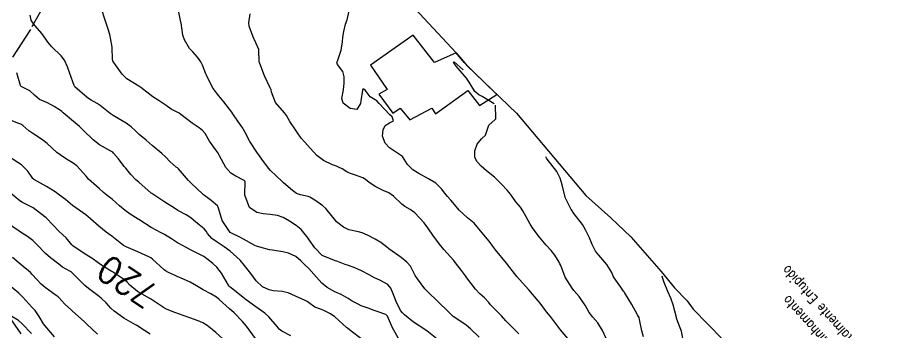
# Model space of a CAD drawing. Header units: metres. Extents: x 298520 to 308411, y 7433745 to 7450750.
# Drawn here: x 300682 to 300813.7, y 7448752.1 to 7448799.9 of the extents above; entities that cross this region are included whole.
import ezdxf
from ezdxf.enums import TextEntityAlignment as Align

# ---------------------------------------------------------------- set-up
doc = ezdxf.new("R2010")
doc.units = ezdxf.units.M
doc.header["$LTSCALE"] = 10
doc.linetypes.add('DASHED', pattern=[0.75, 0.5, -0.25])
for name, color, linetype in [('Area', 45, 'Continuous'), ('Cotas', 45, 'Continuous'), ('Curvas de Nivel 1m', 11, 'Continuous'), ('Curvas de Nivel 5m', 15, 'Continuous'), ('Edificações', 30, 'Continuous'), ('TEXTO', 45, 'Continuous'), ('Vias Secundárias', 230, 'DASHED')]:
    doc.layers.add(name, color=color, linetype=linetype)
doc.styles.add('ROMANS', font='romans', dxfattribs={"height": 0.2})
doc.styles.add('Style-STANDARD', font='STANDARD.shx')

msp = doc.modelspace()

# ---------------------------------------------------------------- linework, layer by layer
at = {"layer": 'Area'}
msp.add_polyline3d([(300733.31, 7448811.01, 727.77), (300748.64, 7448794.54, 731.56), (300750.31, 7448792.55, 731.29), (300757.79, 7448785.36, 729.71), (300768.32, 7448772.89, 730.15), (300772.16, 7448769.5, 730.18), (300775.2, 7448766.63, 730.4), (300779.78, 7448761.34, 730.58), (300781.83, 7448758.88, 730.67), (300783.73, 7448756.9, 730.92), (300784.65, 7448755.63, 730.91), (300791.33, 7448748.8, 731.85), (300799.95, 7448739.4, 732.48), (300808.68, 7448729.13, 733.14), (300812.41, 7448725.89, 733.66), (300816.67, 7448720.73, 734.24)], dxfattribs=at)
at = {"layer": 'Curvas de Nivel 1m', "flags": 128}
for points, elevation in [([(300752.16, 7448751.39), (300750.85, 7448752.66), (300750.18, 7448753.21), (300748.61, 7448754.27), (300748.2, 7448754.54), (300748.02, 7448754.69), (300747.11, 7448755.6), (300746.22, 7448756.46), (300745.96, 7448756.72), (300744.24, 7448758.38), (300743.9, 7448758.74), (300742.78, 7448760.24), (300742.42, 7448760.76), (300742.28, 7448761.05), (300741.7, 7448762.18), (300741.18, 7448762.78), (300740.3, 7448763.47), (300738.44, 7448764.81), (300738.32, 7448764.9), (300737.23, 7448765.73), (300736.34, 7448766.27), (300735.19, 7448766.85), (300734.35, 7448767.24), (300733.83, 7448767.38), (300732.35, 7448767.67), (300731.53, 7448768.07), (300730.48, 7448768.91), (300730.36, 7448769.03), (300728.83, 7448770.93), (300728.4, 7448771.33), (300727.17, 7448772.18), (300726.41, 7448772.65), (300726.19, 7448772.73), (300725, 7448772.97), (300724.42, 7448773.16), (300723.79, 7448773.62), (300722.44, 7448774.8), (300722.23, 7448775), (300721.31, 7448775.88), (300720.46, 7448776.68), (300720.17, 7448777.03), (300719.15, 7448778.37), (300718.66, 7448779.05), (300718.49, 7448779.29), (300717.31, 7448781.06), (300716.53, 7448782.52), (300716.36, 7448782.9), (300716.26, 7448783.07), (300715.49, 7448784.15), (300714.84, 7448785.1), (300714.73, 7448785.26), (300714.57, 7448785.5), (300713.34, 7448787.11), (300712.59, 7448787.98), (300711.75, 7448789.13), (300710.77, 7448791), (300710.71, 7448791.14), (300710.63, 7448791.34), (300710.13, 7448792.63), (300709.85, 7448793.15), (300709.35, 7448793.85), (300708.67, 7448794.65), (300708.16, 7448795.18), (300707.37, 7448796.5), (300707.15, 7448797.19), (300706.86, 7448799.05), (300706.84, 7448799.19), (300706.73, 7448799.67), (300706.41, 7448801.19)], 726), ([(300766.15, 7448750.54), (300764.49, 7448752.5), (300764.18, 7448752.91), (300762.96, 7448754.52), (300762.61, 7448754.93), (300762.21, 7448755.45), (300761.39, 7448756.54), (300760.24, 7448757.91), (300759.67, 7448758.56), (300758.27, 7448760.13), (300757.88, 7448760.58), (300757.18, 7448761.48), (300756.29, 7448762.6), (300754.62, 7448764.62), (300754.33, 7448765.03), (300753.67, 7448765.97), (300753.12, 7448766.63), (300752.35, 7448767.54), (300751.86, 7448768.15), (300751.36, 7448768.66), (300750.38, 7448769.49), (300749.12, 7448770.68), (300748.4, 7448771.51), (300747.86, 7448772.15), (300747.34, 7448772.71), (300746.92, 7448773.21), (300746.42, 7448773.89), (300745.54, 7448774.73), (300744.44, 7448775.41), (300742.97, 7448776.24), (300742.46, 7448776.52), (300742.31, 7448776.61), (300742.07, 7448776.77), (300741.26, 7448777.57), (300740.48, 7448778.79), (300738.5, 7448780.12), (300737.88, 7448780.82), (300737.47, 7448781.87), (300737.56, 7448782.82), (300737.86, 7448783.5), (300738.54, 7448783.89), (300739.15, 7448784.2), (300738.92, 7448784.81), (300738.56, 7448785.14), (300736.96, 7448786.83), (300736.59, 7448787.25), (300735.61, 7448787.86), (300734.82, 7448788.86), (300734.61, 7448789.03), (300734.46, 7448789), (300734.41, 7448788.86), (300734.19, 7448787.26), (300734.14, 7448786.86), (300733.54, 7448785.9), (300732.57, 7448786.1), (300731.48, 7448786.9), (300731.28, 7448787.59), (300731.53, 7448788.9), (300731.62, 7448789.9), (300731.62, 7448790.9), (300731.44, 7448791.7), (300730.65, 7448792.76), (300730.56, 7448792.91), (300730.54, 7448793.02), (300730.66, 7448793.39), (300731.19, 7448794.9), (300731.41, 7448796.18), (300731.46, 7448796.9), (300731.59, 7448797.77), (300731.85, 7448798.89), (300732.07, 7448799.55), (300732.39, 7448800.88)], 728), ([(300740.02, 7448750.92), (300738.96, 7448752.8), (300738.2, 7448754.56), (300737.97, 7448754.81), (300736.65, 7448755.28), (300736.21, 7448755.45), (300735.29, 7448755.77), (300734.22, 7448756.15), (300733.75, 7448756.4), (300732.86, 7448756.87), (300732.23, 7448757.24), (300731.19, 7448757.85), (300730.24, 7448758.26), (300729.04, 7448758.92), (300728.25, 7448759.59), (300727.03, 7448760.94), (300726.28, 7448761.79), (300725.68, 7448762.35), (300725.07, 7448762.97), (300724.3, 7448763.64), (300723.18, 7448764.12), (300722.31, 7448764.33), (300720.77, 7448764.57), (300720.32, 7448764.64), (300718.83, 7448765.04), (300718.32, 7448765.19), (300718.09, 7448765.29), (300716.33, 7448766.26), (300715.8, 7448766.54), (300714.64, 7448767.1), (300714.45, 7448767.2), (300714.34, 7448767.29), (300713.13, 7448769.11), (300712.55, 7448770.96), (300712.52, 7448771.12), (300712.39, 7448771.32), (300711.43, 7448772.1), (300710.41, 7448772.9), (300710.27, 7448773), (300710.11, 7448773.14), (300708.44, 7448774.69), (300707.98, 7448775.17), (300706.46, 7448776.94), (300706.33, 7448777.06), (300706.14, 7448777.19), (300705.23, 7448777.97), (300704.48, 7448778.74), (300703.96, 7448779.23), (300702.5, 7448780.46), (300701.58, 7448781.25), (300700.52, 7448782.14), (300699.93, 7448782.67), (300699.28, 7448783.28), (300698.54, 7448783.83), (300697.31, 7448784.54), (300696.56, 7448785), (300696.12, 7448785.31), (300694.58, 7448786.54), (300694.1, 7448786.86), (300693.2, 7448787.35), (300692.81, 7448787.59), (300692.59, 7448787.76), (300690.72, 7448789.38), (300690.61, 7448789.55), (300689.97, 7448791.39), (300689.64, 7448792.39), (300689.18, 7448793.4), (300688.66, 7448794.08), (300687.23, 7448795.42), (300686.69, 7448796.08), (300685.74, 7448797.44), (300684.71, 7448798.62), (300684.33, 7448799.07), (300684.12, 7448799.46), (300683.96, 7448800.24)], 724), ([(300758.17, 7448751.88), (300757.83, 7448752.24), (300757.48, 7448752.58), (300756.19, 7448753.89), (300755.53, 7448754.61), (300754.22, 7448755.96), (300753.89, 7448756.29), (300753.6, 7448756.63), (300752.94, 7448757.35), (300752.24, 7448757.98), (300751.59, 7448758.66), (300750.27, 7448760.4), (300750.07, 7448760.67), (300749.44, 7448761.52), (300748.57, 7448762.69), (300748.3, 7448763.02), (300746.79, 7448764.71), (300746.57, 7448764.96), (300746.33, 7448765.26), (300745.2, 7448766.73), (300744.36, 7448767.95), (300743.77, 7448768.75), (300742.39, 7448770.25), (300741.64, 7448770.77), (300740.84, 7448771.23), (300740.4, 7448771.59), (300739.12, 7448772.8), (300738.42, 7448773.27), (300737.58, 7448773.66), (300736.43, 7448774.18), (300735.45, 7448774.84), (300734.9, 7448775.3), (300734.45, 7448775.58), (300733.36, 7448775.96), (300732.46, 7448776.29), (300732.06, 7448776.48), (300731.33, 7448776.9), (300730.76, 7448777.2), (300730.47, 7448777.31), (300729.86, 7448777.52), (300728.48, 7448778.2), (300727.47, 7448778.94), (300726.5, 7448780.04), (300725.69, 7448780.96), (300725.12, 7448781.57), (300724.53, 7448782.37), (300724.13, 7448782.98), (300723.41, 7448784.13), (300722.88, 7448785), (300722.57, 7448785.42), (300721.21, 7448787.01), (300720.6, 7448788.53), (300720.54, 7448788.96), (300720.52, 7448789.02), (300720.41, 7448789.22), (300719.55, 7448791.04), (300719.29, 7448791.69), (300718.77, 7448793.05), (300718.75, 7448793.15), (300718.67, 7448795.05), (300717.79, 7448797.06), (300717.21, 7448798.57), (300717.15, 7448799.07), (300717.35, 7448800.45)], 727), ([(300754.4, 7448786.8), (300752.6, 7448787.89), (300752.1, 7448788.15), (300751.48, 7448788.66), (300750.62, 7448790.06), (300750.22, 7448790.67), (300748.65, 7448792.51), (300748.51, 7448792.69), (300748.27, 7448793.08), (300748.36, 7448793.14), (300749.7, 7448791.94)], 729), ([(300734.16, 7448751.17), (300732.72, 7448752.32), (300732.17, 7448752.74), (300732.09, 7448752.8), (300732.01, 7448752.88), (300730.2, 7448754.49), (300729.54, 7448754.92), (300728.67, 7448755.39), (300728.21, 7448755.57), (300727.19, 7448755.92), (300726.22, 7448756.63), (300726.04, 7448756.78), (300725.7, 7448756.97), (300724.23, 7448757.61), (300723.12, 7448758.11), (300722.24, 7448758.34), (300720.86, 7448758.4), (300720.25, 7448758.56), (300719.25, 7448759.04), (300718.26, 7448759.94), (300717.44, 7448761.06), (300716.29, 7448762.52), (300716.05, 7448762.83), (300715.83, 7448763.08), (300714.31, 7448764.43), (300713.42, 7448765.11), (300712.33, 7448765.79), (300711.54, 7448766.34), (300710.86, 7448767.14), (300710.66, 7448767.46), (300710.35, 7448767.84), (300709.64, 7448768.43), (300708.76, 7448769.16), (300708.37, 7448769.47), (300707.62, 7448769.93), (300706.39, 7448770.62), (300706.03, 7448770.84), (300705.48, 7448771.2), (300704.8, 7448771.61), (300704.4, 7448771.86), (300702.57, 7448773.08), (300702.41, 7448773.19), (300702.34, 7448773.24), (300700.44, 7448774.88), (300700, 7448775.27), (300699.24, 7448776.07), (300698.46, 7448777.01), (300698.24, 7448777.29), (300697.35, 7448778.43), (300696.62, 7448779.31), (300696.48, 7448779.43), (300696.19, 7448779.61), (300694.5, 7448780.55), (300693.51, 7448781.34), (300692.99, 7448781.83), (300692.52, 7448782.29), (300691.43, 7448783.37), (300690.54, 7448784.13), (300688.98, 7448785.4), (300688.75, 7448785.6), (300688.57, 7448785.75), (300687.59, 7448786.4), (300686.58, 7448786.92), (300685.36, 7448787.44), (300684.59, 7448788.09), (300683.89, 7448788.76), (300682.6, 7448789.42), (300682.54, 7448789.48), (300682.5, 7448789.59), (300681.92, 7448791.49)], 723), ([(300771.41, 7448751.17), (300770.87, 7448752.42), (300770.19, 7448753.54), (300769.42, 7448754.44), (300768.87, 7448755.11), (300768.22, 7448756.22), (300768.09, 7448756.46), (300767.33, 7448757.56), (300766.52, 7448758.48), (300766.25, 7448758.8), (300765.23, 7448760.49), (300764.53, 7448762.26), (300764.42, 7448762.5), (300764.3, 7448762.75), (300763.63, 7448763.83), (300763.09, 7448764.52), (300762.33, 7448765.37), (300761.32, 7448766.54), (300760.36, 7448767.83), (300759.88, 7448768.55), (300759.29, 7448769.65), (300758.77, 7448770.57), (300758.4, 7448771.09), (300757.72, 7448771.9), (300757.25, 7448772.59), (300756.92, 7448773.09), (300756.42, 7448773.68), (300755.54, 7448774.61), (300754.45, 7448775.66), (300753.28, 7448776.63), (300752.47, 7448777.31), (300751.82, 7448777.99), (300751.48, 7448778.65), (300751.5, 7448779.65), (300751.83, 7448780.65), (300752.52, 7448781.46), (300753.12, 7448782.04), (300753.31, 7448782.63), (300753.63, 7448783.54), (300754.55, 7448784.42), (300754.65, 7448784.52), (300754.68, 7448784.62), (300754.62, 7448786.58)], 729), ([(300723.56, 7448751.59), (300722.17, 7448752.29), (300721.78, 7448752.62), (300721.44, 7448753.01), (300720.2, 7448754.5), (300719.61, 7448755.04), (300718.21, 7448756.01), (300716.74, 7448757.06), (300716.23, 7448757.46), (300714.53, 7448758.81), (300714.25, 7448759.04), (300714.19, 7448759.1), (300714.08, 7448759.27), (300713, 7448761.11), (300712.28, 7448762.03), (300711.71, 7448762.55), (300710.98, 7448763.14), (300710.3, 7448763.62), (300709.32, 7448764.15), (300708.31, 7448764.63), (300707.27, 7448765.18), (300706.33, 7448765.72), (300705.42, 7448766.29), (300704.34, 7448766.96), (300703.83, 7448767.23), (300702.35, 7448768.02), (300700.45, 7448769.26), (300700.37, 7448769.3), (300699.16, 7448770.06), (300698.39, 7448770.58), (300697.54, 7448771.3), (300696.4, 7448772.32), (300695.84, 7448772.75), (300695.1, 7448773.33), (300694.42, 7448773.92), (300692.83, 7448775.36), (300692.64, 7448775.55), (300692.45, 7448775.79), (300691.03, 7448777.37), (300690.47, 7448777.79), (300689.46, 7448778.39), (300688.49, 7448779.04), (300687.99, 7448779.42), (300686.51, 7448780.75), (300685.67, 7448781.44), (300684.52, 7448782.2), (300683.76, 7448782.7), (300682.83, 7448783.48), (300682.54, 7448783.68), (300682.22, 7448783.8), (300680.55, 7448784.48)], 722), ([(300718.15, 7448751.19), (300716.79, 7448753.06), (300716.18, 7448753.77), (300714.93, 7448755.09), (300714.53, 7448755.42), (300714.21, 7448755.67), (300712.63, 7448757.12), (300712.23, 7448757.45), (300711.4, 7448757.96), (300710.24, 7448758.56), (300709.2, 7448759.16), (300708.26, 7448759.74), (300707.25, 7448760.2), (300706.27, 7448760.61), (300705.87, 7448760.79), (300704.96, 7448761.21), (300704.5, 7448761.44), (300704.28, 7448761.6), (300702.52, 7448763.24), (300702.3, 7448763.4), (300701.97, 7448763.57), (300700.31, 7448764.33), (300698.54, 7448765.07), (300698.32, 7448765.17), (300698.14, 7448765.29), (300696.34, 7448766.71), (300695.98, 7448766.96), (300695.48, 7448767.32), (300694.36, 7448768.24), (300693.12, 7448769.35), (300692.38, 7448769.96), (300690.39, 7448771.38), (300689.3, 7448772.29), (300688.41, 7448772.94), (300687.72, 7448773.42), (300686.43, 7448774.26), (300684.63, 7448775.26), (300684.44, 7448775.37), (300684.35, 7448775.45), (300683.57, 7448776.58), (300682.7, 7448777.48), (300682.47, 7448777.64), (300682.07, 7448777.88), (300680.48, 7448778.92)], 721), ([(300702.16, 7448751.83), (300701.29, 7448752.38), (300700.17, 7448753.15), (300700.1, 7448753.19), (300699.97, 7448753.26), (300698.19, 7448754.25), (300696.69, 7448755.31), (300696.21, 7448755.79), (300695.5, 7448756.6), (300694.72, 7448757.33), (300694.23, 7448757.71), (300692.82, 7448758.78), (300692.25, 7448759.22), (300692.09, 7448759.36), (300690.27, 7448761.19), (300690.17, 7448761.28), (300689.99, 7448761.38), (300688.88, 7448762), (300688.28, 7448762.44), (300687.04, 7448763.42), (300686.3, 7448764.06), (300684.94, 7448765.44), (300684.33, 7448766.04), (300683.55, 7448766.67), (300682.34, 7448767.44), (300682.28, 7448767.48), (300680.36, 7448768.8)], 719), ([(300694.16, 7448751.85), (300692.54, 7448753.36), (300692.18, 7448753.7), (300690.34, 7448755.38), (300690.2, 7448755.5), (300689.23, 7448756.41), (300688.32, 7448757.41), (300688.22, 7448757.5), (300687.91, 7448757.73), (300686.25, 7448758.93), (300685.63, 7448759.44), (300684.94, 7448760.13), (300684.27, 7448760.9), (300684.01, 7448761.19), (300683.69, 7448761.46), (300682.9, 7448762.09), (300682.28, 7448762.63), (300681.27, 7448763.49)], 718), ([(300783.09, 7448751.21), (300782.86, 7448752.28), (300782.68, 7448752.79), (300782.19, 7448754.13), (300782.14, 7448754.29), (300782.12, 7448754.37), (300781.61, 7448756.3), (300781.24, 7448757.29), (300780.82, 7448758.3), (300780.26, 7448759.67), (300780.03, 7448760.31), (300779.93, 7448760.66)], 731), ([(300687.64, 7448751.42), (300686.18, 7448753.17), (300685.99, 7448753.43), (300685.3, 7448754.55), (300684.7, 7448755.45), (300684.46, 7448755.71), (300684.21, 7448755.95), (300682.81, 7448757.47), (300682.23, 7448758.07), (300680.51, 7448759.5)], 717), ([(300684.16, 7448751.93), (300682.66, 7448753.48), (300682.19, 7448753.94), (300681.17, 7448754.52)], 716)]:
    msp.add_lwpolyline(points, dxfattribs=dict(at, elevation=elevation))
at = {"layer": 'Curvas de Nivel 5m', "flags": 128}
for points, elevation in [([(300745.72, 7448751.16), (300744.17, 7448752.35), (300743.94, 7448752.52), (300743.57, 7448752.75), (300742.19, 7448753.66), (300740.81, 7448754.78), (300740.49, 7448755.07), (300740.21, 7448755.45), (300739.54, 7448756.8), (300739.09, 7448757.94), (300738.75, 7448758.8), (300738.25, 7448759.39), (300737.04, 7448760.05), (300736.27, 7448760.39), (300735.44, 7448760.85), (300734.28, 7448761.47), (300733.25, 7448761.9), (300732.29, 7448762.24), (300731.81, 7448762.41), (300730.52, 7448762.91), (300730.29, 7448762.99), (300730.19, 7448763.01), (300728.31, 7448763.79), (300727.19, 7448764.94), (300726.34, 7448766.17), (300726, 7448766.62), (300725.74, 7448766.96), (300725.09, 7448767.71), (300724.36, 7448768.33), (300723.34, 7448768.99), (300722.37, 7448769.56), (300721.52, 7448769.87), (300720.38, 7448770.02), (300719.32, 7448770.1), (300718.38, 7448770.31), (300717.25, 7448771.06), (300716.53, 7448772.95), (300716.53, 7448773.07), (300716.6, 7448774.91), (300716.55, 7448775.07), (300716.44, 7448775.17), (300715.18, 7448775.82), (300714.45, 7448776.29), (300713.65, 7448777.11), (300712.71, 7448778.88), (300712.59, 7448779.12), (300712.49, 7448779.29), (300711.2, 7448781.13), (300710.52, 7448782.26), (300710.14, 7448782.76), (300709.62, 7448783.15), (300708.54, 7448783.85), (300706.83, 7448785.19), (300706.56, 7448785.35), (300705.35, 7448785.99), (300704.58, 7448786.54), (300703.54, 7448787.23), (300702.59, 7448787.84), (300700.77, 7448789.26), (300700.6, 7448789.35), (300700.43, 7448789.44), (300698.62, 7448790.57), (300697.94, 7448791.3), (300696.65, 7448793.04), (300696.51, 7448793.31), (300696.47, 7448793.49), (300696.38, 7448795.31), (300696.34, 7448795.66), (300696.06, 7448797.32), (300695.76, 7448798.27), (300695.37, 7448799.32), (300694.75, 7448801.33)], 725), ([(300777.1, 7448751.42), (300776.85, 7448752.35), (300776.5, 7448754.05), (300776.42, 7448754.36), (300776.36, 7448754.51), (300776.21, 7448754.8), (300775.31, 7448756.37), (300774.24, 7448758.17), (300774.15, 7448758.29), (300774.09, 7448758.38), (300773.65, 7448758.99), (300772.67, 7448760.4), (300772.52, 7448760.65), (300772.28, 7448761.18), (300771.55, 7448762.42), (300770.31, 7448763.82), (300769.83, 7448764.43), (300769.32, 7448765.44), (300768.92, 7448766.44), (300768.35, 7448767.58), (300768.04, 7448768.14), (300767.83, 7448768.46), (300766.39, 7448770.37), (300766.32, 7448770.48), (300766.13, 7448770.75), (300765.26, 7448772.49), (300764.87, 7448774.05), (300764.76, 7448774.5), (300764.45, 7448775.5), (300763.95, 7448776.51), (300762.48, 7448778.39), (300762.39, 7448778.53), (300762.26, 7448778.75)], 730), ([(300713.26, 7448751.11), (300712.16, 7448752.11), (300711.6, 7448752.56), (300710.84, 7448753.14), (300710.18, 7448753.57), (300709.45, 7448753.89), (300708.19, 7448754.3), (300706.46, 7448754.93), (300706.2, 7448755.03), (300705.79, 7448755.2), (300704.65, 7448755.65), (300704.21, 7448755.88), (300702.38, 7448757.08), (300702.22, 7448757.18), (300702.11, 7448757.24), (300700.24, 7448758.32), (300699.09, 7448759.28), (300698.68, 7448759.71), (300698.26, 7448760.08), (300696.45, 7448761.31), (300696.27, 7448761.41), (300695.09, 7448762.13), (300694.29, 7448762.69), (300693.3, 7448763.35), (300692.3, 7448763.98), (300690.45, 7448765.25), (300690.32, 7448765.34), (300690.29, 7448765.38), (300689.4, 7448766.46), (300688.34, 7448767.41), (300686.43, 7448769.43), (300686.37, 7448769.48), (300686.16, 7448769.64), (300684.39, 7448770.99), (300684.1, 7448771.17), (300683.47, 7448771.46), (300682.76, 7448771.84), (300682.4, 7448772.08), (300680.64, 7448773.5)], 720)]:
    msp.add_lwpolyline(points, dxfattribs=dict(at, elevation=elevation))
at = {"layer": 'Edificações', "elevation": 731.56}
msp.add_lwpolyline([(300748.64, 7448794.54), (300745.34, 7448793.03), (300742.13, 7448797.18), (300735.63, 7448792.67), (300738.18, 7448788.97), (300736.92, 7448788.25), (300739.01, 7448785.39), (300740.12, 7448786.14), (300741.62, 7448784.38), (300744.95, 7448786.14), (300745.52, 7448785.29), (300750.42, 7448788.79), (300752.2, 7448786.52), (300754.84, 7448788.2), (300752.89, 7448790.07), (300751.27, 7448791.63), (300749.89, 7448793.06)], close=True, dxfattribs=at)
at = {"layer": 'Vias Secundárias', "elevation": 724.84}
for points in [[(300707.43, 7448837.89), (300704.84, 7448833.32), (300701.74, 7448827.66), (300697.67, 7448821.95), (300695.13, 7448817.71), (300691.74, 7448812.45), (300689.49, 7448808.02), (300686.63, 7448802.81), (300683.98, 7448798.07), (300680.1, 7448792)], [(300679.67, 7448755.98), (300683.31, 7448750.73), (300686.97, 7448745.39), (300690.21, 7448739.85), (300693.4, 7448735.42), (300697.78, 7448729.12), (300700.86, 7448724.45), (300702.37, 7448721.95), (300704.97, 7448718.03), (300705.99, 7448715.6), (300708.49, 7448710.98), (300710.98, 7448705.99), (300713.1, 7448702.81), (300724.99, 7448685.33), (300732.87, 7448673.85), (300740.39, 7448658.82), (300748.65, 7448645.29)]]:
    msp.add_lwpolyline(points, dxfattribs=at)

# ---------------------------------------------------------------- texts
at = {"layer": 'Cotas', "style": 'Style-STANDARD'}
msp.add_text('720', height=4, rotation=146.5431, dxfattribs=at).set_placement((300698.68, 7448759.78, 720), align=Align.MIDDLE_CENTER)
at = {"layer": 'TEXTO', "style": 'ROMANS', "width": 0.8}
for s, p in [('Bueiro Totalmente Entupido', (300814.04, 7448745.8)), ('Provável Alinhamento', (300810.68, 7448745.07))]:
    msp.add_text(s, height=1.5, rotation=132.1241, dxfattribs=at).set_placement(p)

doc.saveas('drawing.dxf')
